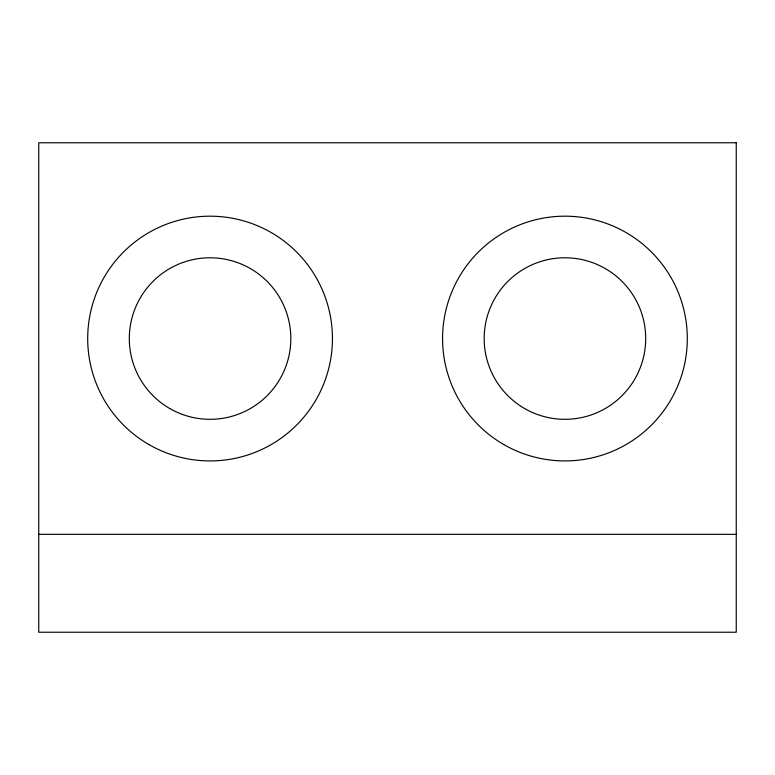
<?xml version="1.0" encoding="UTF-8"?>
<svg xmlns="http://www.w3.org/2000/svg" width="775" height="775" viewBox="0 0 775 775"><rect width="100%" height="100%" fill="white"/><g stroke="black" fill="none" stroke-linecap="round" stroke-linejoin="round"><path stroke-width="1.16" d="M38.75 534.343L736.25 534.343M736.25 142.765L38.75 142.765L38.75 632.235L736.25 632.235L736.25 142.765M524.549 408.493A80.765 80.765 0 0 0 645.701 338.549A80.765 80.765 0 0 0 524.549 268.605A80.765 80.765 0 0 0 524.549 408.493M169.686 408.493A80.765 80.765 0 0 0 290.828 338.549A80.765 80.765 0 0 0 169.686 268.605A80.765 80.765 0 0 0 169.686 408.493M148.877 444.53A122.372 122.372 0 0 0 332.436 338.549A122.372 122.372 0 0 0 148.877 232.578A122.372 122.372 0 0 0 148.877 444.53M503.75 444.53A122.372 122.372 0 0 0 687.299 338.549A122.372 122.372 0 0 0 503.75 232.578A122.372 122.372 0 0 0 503.75 444.53"/></g></svg>
